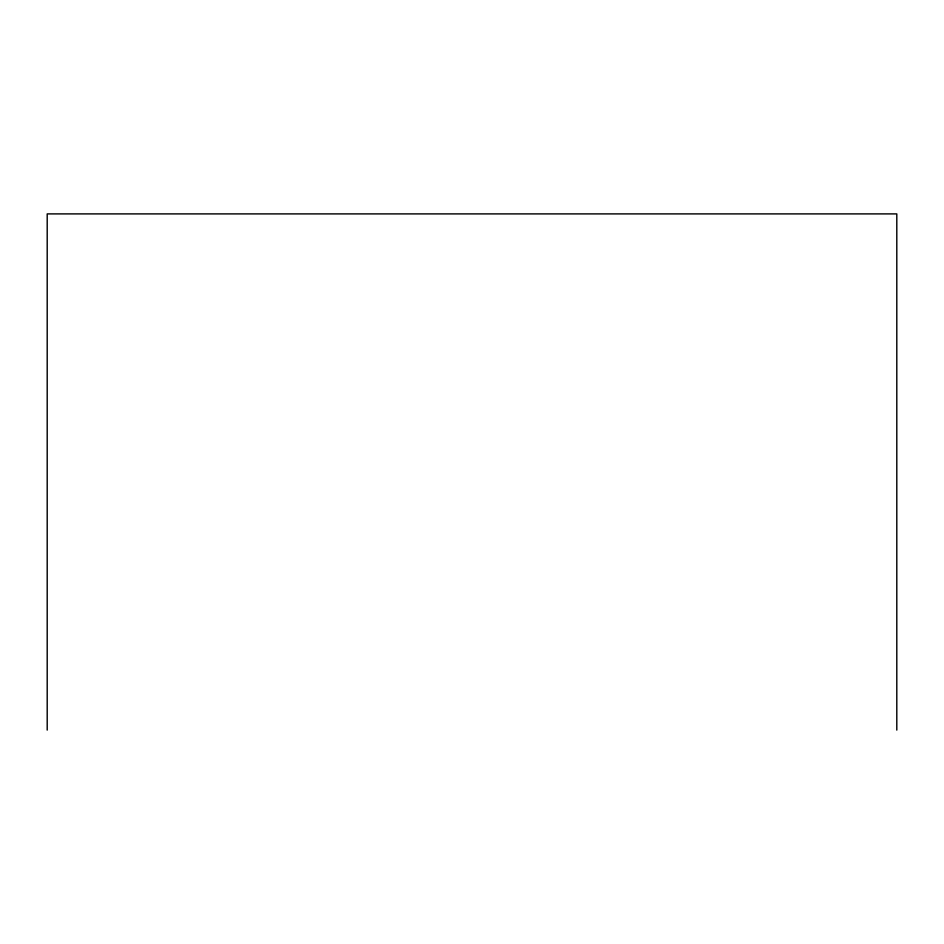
<?xml version="1.0" encoding="UTF-8"?>
<svg xmlns="http://www.w3.org/2000/svg" width="944" height="944" viewBox="0 0 944 944"><rect width="100%" height="100%" fill="white"/><g stroke="black" fill="none" stroke-linecap="round" stroke-linejoin="round"><path stroke-width="1.42" d="M896.8 730.101L896.8 213.899L47.2 213.899L47.2 730.101"/></g></svg>
